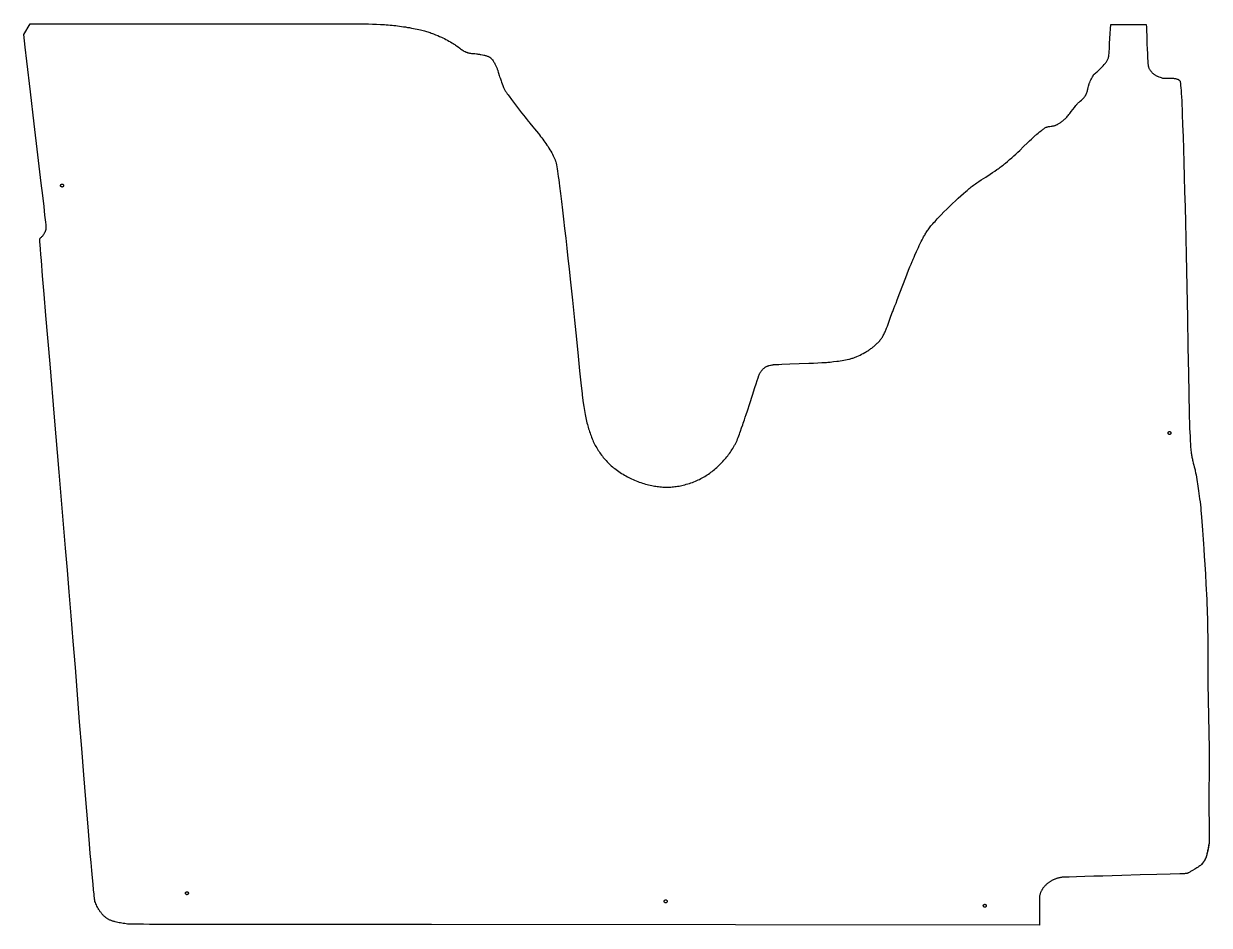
# Model space of a CAD drawing. Extents: x -1273 to 5386, y -1653 to 3649.
# Drawn here: x 3781 to 5386, y -928 to 293 of the extents above; entities that cross this region are included whole.
import ezdxf

# ---------------------------------------------------------------- set-up
doc = ezdxf.new("R2010")
doc.units = 0
doc.layers.add('Default_Layer', color=1, linetype='CONTINUOUS')

msp = doc.modelspace()

# ---------------------------------------------------------------- linework, layer by layer
at = {"layer": 'Default_Layer'}
for points in [[(5156.2, -887.8), (5155.9, -927.6), (4744.4, -927.1), (4332.9, -926.5), (4305.8, -926.4), (4276.3, -926.4), (4212.1, -926.5), (4145, -926.5), (4079.4, -926.6), (4048.5, -926.6), (4019.7, -926.6), (3993.5, -926.6), (3970.5, -926.5), (3951.2, -926.4), (3943.2, -926.3), (3936.3, -926.3), (3930.6, -926.2), (3926.1, -926.1), (3924.4, -926), (3923.1, -926), (3922.1, -925.9), (3921.4, -925.9), (3917.8, -925.4), (3915.9, -925.1), (3914, -924.8), (3912.1, -924.5), (3910.2, -924.2), (3908.4, -923.8), (3906.5, -923.4), (3904.7, -923), (3903.8, -922.7), (3902.9, -922.4), (3902, -922.2), (3901.1, -921.9), (3900.3, -921.6), (3899.4, -921.2), (3898.6, -920.9), (3897.8, -920.5), (3897, -920.2), (3896.2, -919.8), (3895.4, -919.3), (3894.7, -918.9), (3894, -918.4), (3893.2, -917.9), (3892.6, -917.4), (3891.9, -916.9), (3891.2, -916.3), (3890.6, -915.8), (3889.9, -915.2), (3889.3, -914.6), (3888.7, -914), (3888.1, -913.3), (3887.5, -912.7), (3886.9, -912), (3886.4, -911.3), (3885.8, -910.7), (3885.3, -910), (3884.8, -909.2), (3884.3, -908.5), (3883.8, -907.8), (3883.3, -907), (3882.9, -906.3), (3882, -904.8), (3881.1, -903.2), (3880.3, -901.6), (3879.6, -900), (3878.9, -898.4), (3878.2, -896.8), (3877.6, -895.2), (3877.6, -894.9), (3877.5, -894.6), (3877.3, -893.5), (3877.1, -892.1), (3876.9, -890.3), (3876.6, -888.2), (3876.3, -885.7), (3875.7, -879.5), (3874.9, -872.1), (3874.1, -863.4), (3873.2, -853.5), (3872.3, -842.5), (3871.2, -830.4), (3870.1, -817.4), (3867.8, -788.9), (3865.2, -757.5), (3862.5, -723.8), (3859.7, -688.4), (3856.8, -652.1), (3851, -578.7), (3848.1, -543), (3845.4, -508.6), (3842.7, -476.4), (3840.3, -446.8), (3837.8, -417.2), (3835.1, -384.7), (3829.1, -314), (3822.8, -239.9), (3816.7, -167.4), (3811.2, -101.9), (3808.8, -73.3), (3806.7, -48.4), (3805.1, -27.8), (3804.4, -19.4), (3803.8, -12.2), (3803.4, -6.5), (3803.1, -2.2), (3803, 0.5), (3802.9, 1.2), (3803, 1.5), (3803.1, 1.9), (3803.3, 2.3), (3803.6, 2.6), (3803.8, 3), (3804.1, 3.3), (3804.4, 3.6), (3805.1, 4.1), (3805.8, 4.7), (3806.5, 5.3), (3806.8, 5.6), (3807.1, 5.9), (3807.4, 6.2), (3807.6, 6.6), (3808.1, 7.4), (3808.7, 8.3), (3809.3, 9.4), (3809.9, 10.6), (3810.2, 11.2), (3810.5, 11.8), (3810.8, 12.5), (3811, 13.1), (3811.2, 13.7), (3811.4, 14.4), (3811.6, 15), (3811.7, 15.6), (3811.7, 15.9), (3811.7, 16.4), (3811.5, 18.1), (3811.3, 20.8), (3810.9, 24.3), (3809.9, 33.6), (3808.6, 45.7), (3806.9, 60.4), (3804.9, 77.1), (3800.4, 115.4), (3795.4, 157.6), (3790.3, 200.9), (3785.4, 242.1), (3783.1, 261.1), (3781.1, 278.4), (3790, 292.8), (3852.2, 292.8), (3922.3, 292.8), (4067.4, 292.9), (4132.8, 293), (4186.9, 292.9), (4208.3, 292.9), (4225.1, 292.9), (4236.6, 292.8), (4240.3, 292.8), (4242.4, 292.8), (4247.7, 292.6), (4253.1, 292.4), (4258.5, 292.2), (4263.9, 292), (4266.6, 291.8), (4269.3, 291.7), (4271.9, 291.5), (4274.6, 291.3), (4277.1, 291.1), (4279.7, 290.9), (4282.2, 290.6), (4284.7, 290.3), (4287.2, 290), (4289.7, 289.7), (4292.4, 289.3), (4295.1, 288.9), (4297.8, 288.5), (4300.6, 288), (4303.3, 287.6), (4305.9, 287.1), (4308.6, 286.6), (4311.1, 286.1), (4313.5, 285.7), (4315.8, 285.2), (4318, 284.7), (4320, 284.2), (4321.8, 283.8), (4323.4, 283.4), (4324.9, 283), (4326.4, 282.5), (4328, 282), (4329.5, 281.4), (4331.1, 280.9), (4332.7, 280.3), (4334.2, 279.7), (4335.7, 279.1), (4338.7, 277.9), (4341.5, 276.8), (4344.1, 275.7), (4346.4, 274.6), (4348.5, 273.7), (4350.5, 272.7), (4352.6, 271.6), (4354.6, 270.5), (4356.6, 269.4), (4358.6, 268.3), (4360.6, 267.1), (4362.6, 266), (4363.6, 265.3), (4364.7, 264.7), (4365.7, 263.9), (4366.8, 263.1), (4369.1, 261.5), (4371.3, 259.8), (4372.5, 259), (4373.6, 258.2), (4374.8, 257.4), (4375.9, 256.7), (4377, 256), (4378.1, 255.4), (4378.7, 255.1), (4379.2, 254.8), (4379.7, 254.6), (4380.3, 254.4), (4380.8, 254.2), (4381.3, 254), (4381.9, 253.8), (4382.4, 253.7), (4383.5, 253.4), (4384.7, 253.2), (4385.8, 253), (4387, 252.8), (4388.2, 252.7), (4389.3, 252.6), (4391.7, 252.4), (4393.9, 252.2), (4395, 252.1), (4396, 251.9), (4397.1, 251.8), (4398, 251.6), (4399, 251.4), (4400, 251.2), (4401.9, 250.8), (4403.9, 250.4), (4404.9, 250.2), (4405.8, 250), (4406.8, 249.8), (4407.7, 249.5), (4408.6, 249.2), (4409.5, 248.8), (4410.4, 248.5), (4410.9, 248.2), (4411.3, 248), (4411.7, 247.8), (4412.1, 247.5), (4412.5, 247.2), (4412.9, 246.9), (4413.3, 246.6), (4413.6, 246.3), (4414, 245.9), (4414.4, 245.6), (4414.7, 245.2), (4415.1, 244.7), (4415.7, 243.9), (4416.4, 242.9), (4417, 241.9), (4417.6, 240.9), (4418.2, 239.9), (4418.7, 238.8), (4419.2, 237.8), (4419.7, 236.8), (4420.2, 235.8), (4421, 233.9), (4421.8, 232.2), (4422.1, 231.5), (4422.4, 230.7), (4422.7, 229.9), (4423, 229.1), (4423.5, 227.5), (4423.9, 225.9), (4424.8, 222.7), (4425.3, 221.1), (4425.6, 220.4), (4425.8, 219.6), (4427.2, 215.8), (4427.9, 213.7), (4428.8, 211.4), (4429.7, 209.1), (4430.2, 207.9), (4430.6, 206.8), (4431.1, 205.8), (4431.6, 204.7), (4432, 203.8), (4432.5, 202.9), (4433, 202.1), (4433.5, 201.2), (4434, 200.4), (4434.5, 199.6), (4435.1, 198.8), (4435.6, 198), (4436.8, 196.5), (4439.2, 193.4), (4440.4, 191.9), (4441.5, 190.3), (4444.1, 186.6), (4446.7, 183), (4449.4, 179.3), (4450.7, 177.5), (4452.1, 175.7), (4453.5, 174), (4454.9, 172.2), (4457.9, 168.5), (4459.5, 166.7), (4461, 164.8), (4462.5, 162.9), (4463.9, 161.1), (4464.3, 160.5), (4464.9, 159.9), (4466.2, 158.2), (4470.1, 153.5), (4472.5, 150.7), (4475.1, 147.5), (4477.9, 144.1), (4479.3, 142.3), (4480.8, 140.4), (4482.2, 138.5), (4483.7, 136.6), (4485.1, 134.6), (4486.6, 132.6), (4488, 130.6), (4489.4, 128.6), (4490.8, 126.5), (4492.1, 124.5), (4493.4, 122.4), (4494.6, 120.4), (4495.8, 118.3), (4496.9, 116.3), (4497.9, 114.3), (4498.4, 113.3), (4498.8, 112.4), (4499.3, 111.4), (4499.7, 110.4), (4500.1, 109.5), (4500.4, 108.5), (4500.6, 108), (4500.8, 107.4), (4501, 106.7), (4501.2, 105.9), (4501.6, 104.1), (4502.1, 101.8), (4502.5, 99.3), (4503, 96.4), (4503.6, 93.2), (4504.1, 89.7), (4504.7, 85.9), (4505.2, 81.8), (4505.8, 77.5), (4506.4, 72.9), (4507.7, 63), (4509.1, 52.3), (4510.4, 40.7), (4511.9, 28.5), (4513.3, 15.8), (4514.8, 2.5), (4516.3, -11.1), (4517.8, -24.9), (4519.3, -39), (4520.8, -53.1), (4523.8, -81.3), (4526.6, -108.5), (4529.2, -134.1), (4531.5, -157.3), (4533.6, -177.2), (4535.2, -193.1), (4536.4, -204.3), (4536.8, -207.8), (4537, -209.8), (4538.5, -220.2), (4539.3, -225.5), (4540.2, -230.7), (4540.6, -233.3), (4541.1, -235.9), (4541.5, -238.3), (4542, -240.8), (4542.5, -243.1), (4543, -245.3), (4543.5, -247.5), (4544, -249.5), (4544.6, -251.4), (4545.2, -253.4), (4545.8, -255.3), (4546.4, -257.3), (4547, -259.3), (4547.7, -261.2), (4548.3, -263.1), (4549, -265.1), (4549.8, -267), (4550.5, -268.9), (4551.3, -270.7), (4552.1, -272.6), (4553, -274.4), (4553.8, -276.2), (4554.8, -277.9), (4555.7, -279.6), (4556.7, -281.3), (4557.7, -283), (4558.7, -284.7), (4559.8, -286.3), (4560.9, -287.9), (4562, -289.5), (4563.2, -291.1), (4564.4, -292.6), (4565.6, -294.2), (4566.8, -295.7), (4568.1, -297.2), (4569.4, -298.6), (4570.7, -300), (4572.1, -301.4), (4573.5, -302.8), (4574.9, -304.1), (4576.4, -305.5), (4577.9, -306.8), (4579.5, -308.1), (4581.2, -309.4), (4583, -310.7), (4584.8, -312), (4586.6, -313.3), (4588.5, -314.6), (4590.4, -315.8), (4592.3, -317), (4594.2, -318.2), (4596.2, -319.3), (4598.2, -320.4), (4600.1, -321.5), (4602.1, -322.5), (4604, -323.4), (4606, -324.3), (4608, -325.2), (4610.1, -326), (4612.2, -326.8), (4614.3, -327.6), (4616.4, -328.3), (4618.5, -329), (4620.7, -329.6), (4622.8, -330.3), (4624.9, -330.8), (4627, -331.4), (4629.1, -331.8), (4631.1, -332.3), (4633.1, -332.7), (4635, -333), (4636.8, -333.3), (4638.7, -333.6), (4640.5, -333.8), (4642.3, -334), (4644.2, -334.1), (4646, -334.3), (4647.8, -334.3), (4649.7, -334.4), (4651.5, -334.4), (4653.4, -334.4), (4655.2, -334.4), (4657.1, -334.3), (4658.9, -334.2), (4660.7, -334), (4662.6, -333.8), (4664.4, -333.6), (4666.2, -333.3), (4668.1, -333), (4670, -332.6), (4671.9, -332.2), (4673.9, -331.7), (4675.9, -331.2), (4677.9, -330.6), (4680, -330), (4682.1, -329.4), (4684.1, -328.7), (4686.2, -328), (4688.2, -327.2), (4690.2, -326.4), (4692.2, -325.6), (4694.1, -324.7), (4696, -323.9), (4697.8, -322.9), (4699.5, -322), (4701.3, -321), (4703, -320), (4704.7, -318.9), (4706.4, -317.9), (4708, -316.7), (4709.7, -315.6), (4711.3, -314.4), (4712.9, -313.1), (4714.5, -311.9), (4716, -310.6), (4717.5, -309.3), (4719.1, -308), (4720.5, -306.6), (4722, -305.3), (4723.4, -303.9), (4724.8, -302.5), (4726.2, -301), (4727.6, -299.6), (4728.9, -298.1), (4730.3, -296.6), (4731.5, -295.1), (4732.8, -293.5), (4734.1, -292), (4735.3, -290.4), (4736.5, -288.8), (4737.6, -287.1), (4738.7, -285.5), (4739.8, -283.8), (4740.9, -282.1), (4741.9, -280.4), (4742.9, -278.7), (4743.4, -277.8), (4743.9, -276.9), (4744.4, -276), (4744.8, -275.1), (4745.7, -273.2), (4746.6, -271.2), (4747.4, -269.2), (4748.2, -267.2), (4749, -265.1), (4749.8, -262.9), (4750.6, -260.8), (4751.3, -258.6), (4752.8, -254.3), (4754.3, -250), (4755, -247.9), (4755.8, -245.8), (4756.6, -243.3), (4757.8, -239.9), (4759.1, -235.9), (4760.6, -231.3), (4763.9, -221), (4767.4, -210), (4770.8, -199.4), (4772.4, -194.5), (4773.9, -190.2), (4775.1, -186.4), (4776.2, -183.4), (4776.6, -182.2), (4777, -181.2), (4777.3, -180.5), (4777.5, -180.1), (4777.9, -179.4), (4778.3, -178.8), (4778.7, -178.2), (4779.2, -177.6), (4779.6, -177), (4780.1, -176.4), (4780.6, -175.9), (4781.1, -175.3), (4781.6, -174.8), (4782.1, -174.3), (4782.6, -173.8), (4783.2, -173.3), (4783.7, -172.8), (4784.3, -172.4), (4784.9, -172), (4785.4, -171.7), (4786, -171.3), (4786.6, -171), (4787.2, -170.7), (4787.8, -170.5), (4788.4, -170.3), (4789.1, -170), (4789.7, -169.9), (4790.3, -169.7), (4791.7, -169.4), (4793, -169.1), (4794.3, -168.9), (4795.6, -168.7), (4796.1, -168.6), (4796.9, -168.5), (4799.4, -168.4), (4803, -168.2), (4807.4, -168.1), (4818.3, -167.7), (4830.8, -167.2), (4843.7, -166.7), (4850, -166.5), (4855.8, -166.2), (4861.2, -165.9), (4865.9, -165.7), (4867.9, -165.5), (4869.7, -165.4), (4871.3, -165.2), (4872.5, -165.1), (4877.2, -164.5), (4881.8, -164), (4884.1, -163.7), (4886.4, -163.4), (4888.8, -163), (4891.1, -162.6), (4893.4, -162.2), (4895.6, -161.8), (4897.9, -161.2), (4899, -161), (4900.1, -160.7), (4901.3, -160.3), (4902.4, -160), (4903.5, -159.7), (4904.6, -159.3), (4905.7, -158.9), (4906.7, -158.5), (4907.8, -158.1), (4908.9, -157.6), (4911, -156.7), (4913.2, -155.7), (4915.3, -154.6), (4917.5, -153.5), (4919.6, -152.3), (4920.7, -151.7), (4921.7, -151), (4922.8, -150.4), (4923.8, -149.7), (4924.9, -149), (4925.9, -148.3), (4926.9, -147.6), (4927.9, -146.9), (4928.9, -146.2), (4929.9, -145.4), (4930.9, -144.7), (4931.8, -143.9), (4932.8, -143.1), (4933.7, -142.3), (4934.6, -141.4), (4935.5, -140.6), (4936.4, -139.7), (4937.3, -138.9), (4938.1, -138), (4938.9, -137.1), (4939.7, -136.2), (4940.5, -135.2), (4941.2, -134.3), (4942, -133.3), (4942.7, -132.2), (4943.3, -131.2), (4944, -130.1), (4944.6, -129), (4945.3, -127.8), (4945.9, -126.7), (4946.4, -125.5), (4947, -124.2), (4947.6, -123), (4948.1, -121.8), (4948.6, -120.5), (4949.1, -119.2), (4950.2, -116.6), (4951.1, -113.9), (4952.1, -111.3), (4954, -105.9), (4954.9, -103.2), (4955.9, -100.6), (4956.8, -98), (4957.4, -96.7), (4957.9, -95.4), (4959, -92.6), (4960.4, -89.2), (4961.9, -85.2), (4963.6, -80.9), (4967.2, -71.3), (4971.2, -60.9), (4975.1, -50.6), (4977.1, -45.6), (4978.9, -40.9), (4980.7, -36.4), (4982.3, -32.4), (4983.8, -28.9), (4984.4, -27.3), (4985.1, -25.9), (4986.2, -23.3), (4987.4, -20.6), (4989.7, -15.3), (4990.9, -12.7), (4992.1, -10), (4993.3, -7.4), (4994.5, -4.7), (4995.8, -2.1), (4997.1, 0.5), (4998.5, 3), (4999.1, 4.3), (4999.9, 5.6), (5000.6, 6.8), (5001.3, 8.1), (5002.1, 9.3), (5002.8, 10.5), (5003.6, 11.7), (5004.4, 12.9), (5005.2, 14.1), (5006.1, 15.3), (5007, 16.5), (5008, 17.8), (5009.1, 19.2), (5010.3, 20.7), (5011.7, 22.2), (5013.1, 23.8), (5014.6, 25.4), (5016.1, 27.1), (5017.7, 28.9), (5019.4, 30.7), (5021.2, 32.5), (5023, 34.3), (5026.7, 38.1), (5030.5, 41.9), (5034.4, 45.7), (5038.3, 49.5), (5042.2, 53.2), (5046, 56.7), (5049.7, 60.1), (5053.1, 63.2), (5056.4, 66), (5057.9, 67.3), (5059.3, 68.6), (5060.7, 69.7), (5062.2, 70.9), (5063.6, 72), (5065.1, 73.1), (5066.5, 74.2), (5068, 75.2), (5069.5, 76.3), (5071, 77.3), (5074, 79.4), (5077, 81.4), (5080.1, 83.4), (5083.2, 85.4), (5089.3, 89.3), (5092.4, 91.3), (5095.4, 93.4), (5098.4, 95.4), (5099.9, 96.5), (5101.4, 97.5), (5102.9, 98.6), (5104.3, 99.7), (5105.8, 100.8), (5107.2, 102), (5108.6, 103.1), (5110, 104.3), (5112.8, 106.6), (5115.6, 109), (5118.4, 111.5), (5121.1, 113.9), (5123.8, 116.4), (5126.5, 119), (5129.2, 121.5), (5134.5, 126.6), (5139.9, 131.7), (5142.5, 134.3), (5145.2, 136.8), (5147.9, 139.4), (5150.6, 141.9), (5151.5, 142.6), (5152.4, 143.3), (5154.3, 144.8), (5156.2, 146.4), (5158.1, 148), (5159, 148.7), (5159.9, 149.4), (5160.8, 150.1), (5161.7, 150.8), (5162.6, 151.4), (5163.4, 151.9), (5164.2, 152.3), (5165, 152.7), (5165.4, 152.9), (5165.8, 153.1), (5166.6, 153.3), (5167.4, 153.5), (5168.2, 153.7), (5169.1, 153.8), (5169.9, 154), (5171.6, 154.2), (5173.3, 154.3), (5174.1, 154.5), (5175, 154.6), (5175.8, 154.8), (5176.6, 155), (5177.4, 155.2), (5177.8, 155.4), (5178.2, 155.5), (5179, 155.9), (5179.8, 156.3), (5180.6, 156.7), (5181.4, 157.2), (5182.3, 157.7), (5183.1, 158.3), (5184, 158.9), (5184.8, 159.5), (5185.7, 160.1), (5186.5, 160.8), (5187.4, 161.4), (5188.2, 162.1), (5189, 162.8), (5189.8, 163.5), (5190.6, 164.1), (5191.3, 164.8), (5191.7, 165.2), (5192.1, 165.6), (5192.9, 166.5), (5193.9, 167.6), (5194.8, 168.8), (5195.9, 170.1), (5196.9, 171.4), (5199.1, 174.2), (5201.2, 177), (5203.3, 179.7), (5204.2, 180.9), (5205.1, 182.1), (5205.9, 183.1), (5206.7, 183.9), (5207.4, 184.7), (5208.1, 185.4), (5208.9, 186.1), (5209.6, 186.8), (5211.2, 188.1), (5212.8, 189.5), (5213.6, 190.2), (5214.3, 190.9), (5215.1, 191.6), (5215.8, 192.3), (5216.5, 193.1), (5217.1, 193.9), (5217.7, 194.7), (5218, 195.1), (5218.3, 195.6), (5218.6, 196), (5218.8, 196.5), (5219, 197), (5219.3, 197.5), (5219.7, 198.5), (5220.1, 199.6), (5220.4, 200.7), (5220.8, 201.9), (5221.1, 203), (5221.4, 204.2), (5221.9, 206.5), (5222.4, 208.6), (5222.6, 209.6), (5222.9, 210.5), (5223.1, 211.3), (5223.4, 212), (5223.7, 212.7), (5224, 213.5), (5224.8, 215.1), (5225.6, 216.8), (5226.5, 218.5), (5227.9, 221.2), (5228.6, 222.4), (5228.7, 222.8), (5228.9, 223), (5229.1, 223.4), (5229.3, 223.7), (5229.3, 223.8), (5229.4, 223.9), (5229.4, 224), (5229.6, 224.1), (5230.2, 224.7), (5232.1, 226.3), (5233.3, 227.3), (5234.6, 228.4), (5235.8, 229.4), (5236.8, 230.4), (5237.9, 231.5), (5239.2, 232.9), (5240.7, 234.4), (5242.1, 236), (5243.5, 237.5), (5244.7, 239), (5245.3, 239.7), (5245.8, 240.3), (5246.2, 240.8), (5246.5, 241.3), (5247, 242.2), (5247.5, 243.1), (5248, 244), (5248.4, 244.9), (5248.8, 245.9), (5249.2, 246.8), (5249.5, 247.8), (5249.8, 248.8), (5249.8, 249.1), (5249.9, 249.5), (5250, 250.8), (5250.2, 252.5), (5250.3, 254.6), (5250.7, 259.8), (5251, 266), (5251.8, 279.5), (5252.1, 286.1), (5252.5, 292), (5300.6, 292), (5300.8, 288.2), (5300.9, 284.2), (5301.2, 275.5), (5301.5, 266.5), (5301.8, 257.6), (5302, 253.4), (5302.2, 249.5), (5302.3, 245.9), (5302.5, 242.6), (5302.7, 239.8), (5302.8, 238.6), (5302.9, 237.5), (5303, 236.6), (5303.1, 235.8), (5303.3, 235.2), (5303.4, 234.8), (5303.6, 234.1), (5303.9, 233.4), (5304.2, 232.7), (5304.6, 232), (5305, 231.4), (5305.3, 230.7), (5305.8, 230.1), (5306.2, 229.5), (5306.7, 228.9), (5307.1, 228.3), (5307.6, 227.7), (5308.1, 227.2), (5308.7, 226.6), (5309.2, 226.1), (5309.7, 225.6), (5310.3, 225.1), (5310.9, 224.6), (5311.5, 224.2), (5312.2, 223.7), (5312.9, 223.3), (5313.6, 222.9), (5314.4, 222.5), (5315.1, 222.1), (5315.9, 221.8), (5316.7, 221.4), (5317.5, 221.1), (5319.2, 220.5), (5320.8, 219.9), (5322.4, 219.4), (5322.8, 219.2), (5323.3, 219.2), (5323.9, 219.1), (5324.4, 219.1), (5325.1, 219), (5325.7, 219), (5327.2, 219), (5330.4, 219.1), (5332.1, 219.2), (5333.9, 219.2), (5334.8, 219.2), (5335.7, 219.1), (5336.6, 219.1), (5337.4, 219), (5338.3, 218.9), (5339.2, 218.8), (5340, 218.6), (5340.8, 218.5), (5341.6, 218.2), (5342.3, 218), (5343.1, 217.7), (5343.8, 217.3), (5344.1, 217.2), (5344.4, 217), (5344.7, 216.7), (5345, 216.5), (5345.3, 216.3), (5345.6, 216), (5345.9, 215.8), (5346.1, 215.5), (5346.2, 215.4), (5346.3, 215.3), (5346.4, 214.9), (5346.5, 214.3), (5346.6, 213.6), (5346.8, 212.8), (5346.9, 211.8), (5347.1, 209.3), (5347.4, 206.3), (5347.7, 202.6), (5347.9, 198.5), (5348.2, 193.8), (5348.5, 188.7), (5348.7, 183.1), (5349, 177), (5349.3, 170.4), (5349.8, 156.2), (5350.3, 140.4), (5350.9, 123.3), (5351.4, 105.1), (5351.9, 85.8), (5352.5, 65.7), (5353, 44.9), (5353.5, 23.7), (5354, 2.1), (5354.5, -19.7), (5355.4, -63.2), (5356.3, -105.4), (5357, -145.1), (5357.7, -180.8), (5358.8, -235.4), (5359.1, -251.6), (5359.2, -256.3), (5359.3, -258.6), (5359.8, -267.3), (5360, -271.9), (5360.3, -276.4), (5360.6, -280.7), (5360.8, -282.8), (5361, -284.7), (5361.2, -286.6), (5361.4, -288.3), (5361.6, -289.9), (5361.8, -291.3), (5362, -292.7), (5362.3, -294), (5362.6, -295.3), (5362.9, -296.6), (5363.2, -297.9), (5363.5, -299.3), (5364.2, -301.9), (5364.9, -304.5), (5365.6, -307.1), (5366, -308.4), (5366.3, -309.8), (5366.6, -311.1), (5366.9, -312.4), (5367.4, -315.1), (5368, -318), (5368.5, -321), (5369, -324), (5369.5, -327.1), (5370, -330.2), (5370.9, -336.4), (5371.4, -339.5), (5371.9, -343), (5372.3, -346.7), (5372.8, -350.5), (5373.3, -354.4), (5373.8, -358.4), (5374.2, -362.3), (5374.6, -366.1), (5375, -370.3), (5375.4, -375.2), (5375.9, -380.8), (5376.3, -386.7), (5376.8, -392.9), (5377.3, -399.2), (5377.7, -405.3), (5378.1, -411.2), (5378.5, -418.3), (5379.1, -427.8), (5379.8, -439.4), (5380.6, -452.2), (5381.3, -465.8), (5381.7, -472.8), (5382, -479.7), (5382.3, -486.5), (5382.6, -493.1), (5382.9, -499.5), (5383.1, -505.6), (5383.3, -511.5), (5383.4, -517.4), (5383.5, -523.3), (5383.6, -529.3), (5383.7, -535.2), (5383.8, -541.1), (5383.9, -552.9), (5383.9, -564.8), (5384, -576.6), (5384, -588.5), (5384.1, -600.3), (5385.6, -688.7), (5385.4, -778.2), (5385.5, -783.1), (5385.6, -788.4), (5385.8, -799.2), (5385.8, -804.3), (5385.8, -806.7), (5385.8, -808.9), (5385.8, -810.9), (5385.8, -812.7), (5385.7, -814.3), (5385.6, -815.7), (5385.5, -816.9), (5385.3, -818.2), (5385.1, -819.6), (5384.8, -821), (5384.6, -822.5), (5384.3, -823.9), (5383.7, -826.8), (5383.1, -829.4), (5382.5, -831.7), (5382.1, -833.4), (5381.8, -834.4), (5381.6, -835), (5381.4, -835.6), (5381.1, -836.1), (5380.9, -836.7), (5380.3, -837.9), (5379.7, -839), (5378.9, -840.4), (5378.4, -841.2), (5377.9, -842.1), (5377.3, -843), (5376.6, -843.9), (5376.3, -844.4), (5376, -844.8), (5375.6, -845.2), (5375.2, -845.5), (5375, -845.7), (5374.8, -846), (5374, -846.5), (5373.1, -847.2), (5371.9, -848), (5370.6, -848.8), (5369.2, -849.7), (5366.3, -851.6), (5363.3, -853.4), (5360.6, -855), (5359.5, -855.7), (5358.5, -856.2), (5357.8, -856.6), (5357.3, -856.8), (5356.9, -857), (5356.5, -857.1), (5355.7, -857.3), (5354.9, -857.5), (5354.2, -857.6), (5353.3, -857.7), (5352.5, -857.8), (5350.9, -858), (5349.4, -858), (5345.8, -858.1), (5333.1, -858.5), (5314.7, -858.9), (5292.1, -859.5), (5267.3, -860.1), (5254.5, -860.5), (5241.8, -860.9), (5229.4, -861.3), (5217.5, -861.7), (5206.3, -862.1), (5196, -862.5), (5195.3, -862.4), (5194.5, -862.3), (5193.8, -862.3), (5193, -862.3), (5192.2, -862.3), (5191.4, -862.3), (5190.7, -862.3), (5189.9, -862.3), (5189.1, -862.4), (5188.3, -862.5), (5187.5, -862.5), (5186.7, -862.6), (5186, -862.8), (5185.2, -862.9), (5184.4, -863), (5183.6, -863.2), (5182.8, -863.4), (5182, -863.6), (5181.2, -863.8), (5180.5, -864), (5179.7, -864.2), (5178.9, -864.5), (5178.1, -864.8), (5177.4, -865), (5176.6, -865.3), (5175.9, -865.7), (5175.1, -866), (5174.4, -866.3), (5173.7, -866.7), (5172.9, -867.1), (5172.2, -867.4), (5171.5, -867.8), (5170.8, -868.3), (5170.1, -868.7), (5169.4, -869.1), (5168.8, -869.6), (5168.1, -870.1), (5167.5, -870.5), (5166.8, -871), (5166.2, -871.5), (5165.6, -872.1), (5165, -872.6), (5164.4, -873.2), (5163.8, -873.7), (5163.3, -874.3), (5162.7, -874.9), (5162.2, -875.5), (5161.7, -876.1), (5161.2, -876.8), (5160.7, -877.4), (5160.3, -878.1), (5159.9, -878.7), (5159.4, -879.4), (5159, -880.1), (5158.6, -880.8), (5158.3, -881.6), (5157.9, -882.3), (5157.6, -883.1), (5157.3, -883.8), (5157, -884.6), (5156.8, -885.4), (5156.6, -886.2), (5156.3, -887), (5156.2, -887.8)], [(3831, 73.8), (3831, 74), (3831.1, 74.2), (3831.1, 74.4), (3831.2, 74.6), (3831.3, 74.8), (3831.4, 74.9), (3831.5, 75.1), (3831.6, 75.2), (3831.8, 75.4), (3831.9, 75.5), (3832.1, 75.6), (3832.3, 75.7), (3832.4, 75.7), (3832.6, 75.8), (3832.8, 75.8), (3833, 75.8), (3833.2, 75.8), (3833.4, 75.8), (3833.6, 75.7), (3833.8, 75.7), (3834, 75.6), (3834.2, 75.5), (3834.3, 75.4), (3834.5, 75.2), (3834.6, 75.1), (3834.7, 74.9), (3834.8, 74.8), (3834.9, 74.6), (3834.9, 74.4), (3835, 74.2), (3835, 74), (3835, 73.8), (3835, 73.6), (3835, 73.4), (3834.9, 73.2), (3834.9, 73), (3834.8, 72.9), (3834.7, 72.7), (3834.6, 72.6), (3834.5, 72.4), (3834.3, 72.3), (3834.2, 72.2), (3834, 72.1), (3833.8, 72), (3833.6, 71.9), (3833.4, 71.9), (3833.2, 71.8), (3833, 71.8), (3832.8, 71.8), (3832.6, 71.9), (3832.4, 71.9), (3832.3, 72), (3832.1, 72.1), (3831.9, 72.2), (3831.8, 72.3), (3831.6, 72.4), (3831.5, 72.6), (3831.4, 72.7), (3831.3, 72.9), (3831.2, 73), (3831.1, 73.2), (3831.1, 73.4), (3831, 73.6), (3831, 73.8)], [(5330, -261.2), (5330, -261), (5330.1, -260.8), (5330.1, -260.6), (5330.2, -260.4), (5330.3, -260.2), (5330.4, -260.1), (5330.5, -259.9), (5330.6, -259.8), (5330.8, -259.6), (5330.9, -259.5), (5331.1, -259.4), (5331.3, -259.3), (5331.4, -259.3), (5331.6, -259.2), (5331.8, -259.2), (5332, -259.2), (5332.2, -259.2), (5332.4, -259.2), (5332.6, -259.3), (5332.8, -259.3), (5333, -259.4), (5333.2, -259.5), (5333.3, -259.6), (5333.5, -259.8), (5333.6, -259.9), (5333.7, -260.1), (5333.8, -260.2), (5333.9, -260.4), (5333.9, -260.6), (5334, -260.8), (5334, -261), (5334, -261.2), (5334, -261.4), (5334, -261.6), (5333.9, -261.8), (5333.9, -262), (5333.8, -262.1), (5333.7, -262.3), (5333.6, -262.4), (5333.5, -262.6), (5333.3, -262.7), (5333.2, -262.8), (5333, -262.9), (5332.8, -263), (5332.6, -263.1), (5332.4, -263.1), (5332.2, -263.2), (5332, -263.2), (5331.8, -263.2), (5331.6, -263.1), (5331.4, -263.1), (5331.3, -263), (5331.1, -262.9), (5330.9, -262.8), (5330.8, -262.7), (5330.6, -262.6), (5330.5, -262.4), (5330.4, -262.3), (5330.3, -262.1), (5330.2, -262), (5330.1, -261.8), (5330.1, -261.6), (5330, -261.4), (5330, -261.2)], [(4000, -884.2), (4000, -884), (4000.1, -883.8), (4000.1, -883.6), (4000.2, -883.4), (4000.3, -883.2), (4000.4, -883.1), (4000.5, -882.9), (4000.6, -882.8), (4000.8, -882.6), (4000.9, -882.5), (4001.1, -882.4), (4001.3, -882.3), (4001.4, -882.3), (4001.6, -882.2), (4001.8, -882.2), (4002, -882.2), (4002.2, -882.2), (4002.4, -882.2), (4002.6, -882.3), (4002.8, -882.3), (4003, -882.4), (4003.2, -882.5), (4003.3, -882.6), (4003.5, -882.8), (4003.6, -882.9), (4003.7, -883.1), (4003.8, -883.2), (4003.9, -883.4), (4003.9, -883.6), (4004, -883.8), (4004, -884), (4004, -884.2), (4004, -884.4), (4004, -884.6), (4003.9, -884.8), (4003.9, -885), (4003.8, -885.1), (4003.7, -885.3), (4003.6, -885.4), (4003.5, -885.6), (4003.3, -885.7), (4003.2, -885.8), (4003, -885.9), (4002.8, -886), (4002.6, -886.1), (4002.4, -886.1), (4002.2, -886.2), (4002, -886.2), (4001.8, -886.2), (4001.6, -886.1), (4001.4, -886.1), (4001.3, -886), (4001.1, -885.9), (4000.9, -885.8), (4000.8, -885.7), (4000.6, -885.6), (4000.5, -885.4), (4000.4, -885.3), (4000.3, -885.1), (4000.2, -885), (4000.1, -884.8), (4000.1, -884.6), (4000, -884.4), (4000, -884.2)], [(4648, -895.2), (4648, -895), (4648.1, -894.8), (4648.1, -894.6), (4648.2, -894.4), (4648.3, -894.2), (4648.4, -894.1), (4648.5, -893.9), (4648.6, -893.8), (4648.8, -893.6), (4648.9, -893.5), (4649.1, -893.4), (4649.3, -893.3), (4649.4, -893.3), (4649.6, -893.2), (4649.8, -893.2), (4650, -893.2), (4650.2, -893.2), (4650.4, -893.2), (4650.6, -893.3), (4650.8, -893.3), (4651, -893.4), (4651.2, -893.5), (4651.3, -893.6), (4651.5, -893.8), (4651.6, -893.9), (4651.7, -894.1), (4651.8, -894.2), (4651.9, -894.4), (4651.9, -894.6), (4652, -894.8), (4652, -895), (4652, -895.2), (4652, -895.4), (4652, -895.6), (4651.9, -895.8), (4651.9, -896), (4651.8, -896.1), (4651.7, -896.3), (4651.6, -896.4), (4651.5, -896.6), (4651.3, -896.7), (4651.2, -896.8), (4651, -896.9), (4650.8, -897), (4650.6, -897.1), (4650.4, -897.1), (4650.2, -897.2), (4650, -897.2), (4649.8, -897.2), (4649.6, -897.1), (4649.4, -897.1), (4649.3, -897), (4649.1, -896.9), (4648.9, -896.8), (4648.8, -896.7), (4648.6, -896.6), (4648.5, -896.4), (4648.4, -896.3), (4648.3, -896.1), (4648.2, -896), (4648.1, -895.8), (4648.1, -895.6), (4648, -895.4), (4648, -895.2)], [(5080, -901.2), (5080, -901), (5080.1, -900.8), (5080.1, -900.6), (5080.2, -900.4), (5080.3, -900.2), (5080.4, -900.1), (5080.5, -899.9), (5080.6, -899.8), (5080.8, -899.6), (5080.9, -899.5), (5081.1, -899.4), (5081.3, -899.3), (5081.4, -899.3), (5081.6, -899.2), (5081.8, -899.2), (5082, -899.2), (5082.2, -899.2), (5082.4, -899.2), (5082.6, -899.3), (5082.8, -899.3), (5083, -899.4), (5083.2, -899.5), (5083.3, -899.6), (5083.5, -899.8), (5083.6, -899.9), (5083.7, -900.1), (5083.8, -900.2), (5083.9, -900.4), (5083.9, -900.6), (5084, -900.8), (5084, -901), (5084, -901.2), (5084, -901.4), (5084, -901.6), (5083.9, -901.8), (5083.9, -902), (5083.8, -902.1), (5083.7, -902.3), (5083.6, -902.4), (5083.5, -902.6), (5083.3, -902.7), (5083.2, -902.8), (5083, -902.9), (5082.8, -903), (5082.6, -903.1), (5082.4, -903.1), (5082.2, -903.2), (5082, -903.2), (5081.8, -903.2), (5081.6, -903.1), (5081.4, -903.1), (5081.3, -903), (5081.1, -902.9), (5080.9, -902.8), (5080.8, -902.7), (5080.6, -902.6), (5080.5, -902.4), (5080.4, -902.3), (5080.3, -902.1), (5080.2, -902), (5080.1, -901.8), (5080.1, -901.6), (5080, -901.4), (5080, -901.2)]]:
    msp.add_lwpolyline(points, close=True, dxfattribs=at)
msp.add_lwpolyline([(5385.4, -778.2), (5385.5, -783.2), (5385.5, -788.8), (5385.7, -800.2), (5385.7, -805.5), (5385.7, -810), (5385.7, -811.9), (5385.7, -813.5), (5385.7, -814.8), (5385.6, -815.7), (5385.5, -817), (5385.3, -818.4), (5385, -819.8), (5384.8, -821.2), (5384.5, -822.5), (5384.2, -823.9), (5383.6, -826.6), (5383, -829.4), (5382.7, -830.9), (5382.3, -832.4), (5382, -833.8), (5381.6, -835.2), (5381.4, -835.8), (5381.2, -836.5), (5380.9, -837.1), (5380.7, -837.6), (5380.4, -838.2), (5380.2, -838.7), (5379.9, -839.2), (5379.5, -839.7), (5378.9, -840.7), (5378.2, -841.7), (5376.7, -843.6), (5375.9, -844.6), (5375.2, -845.5)], dxfattribs=at)

doc.saveas('drawing.dxf')
